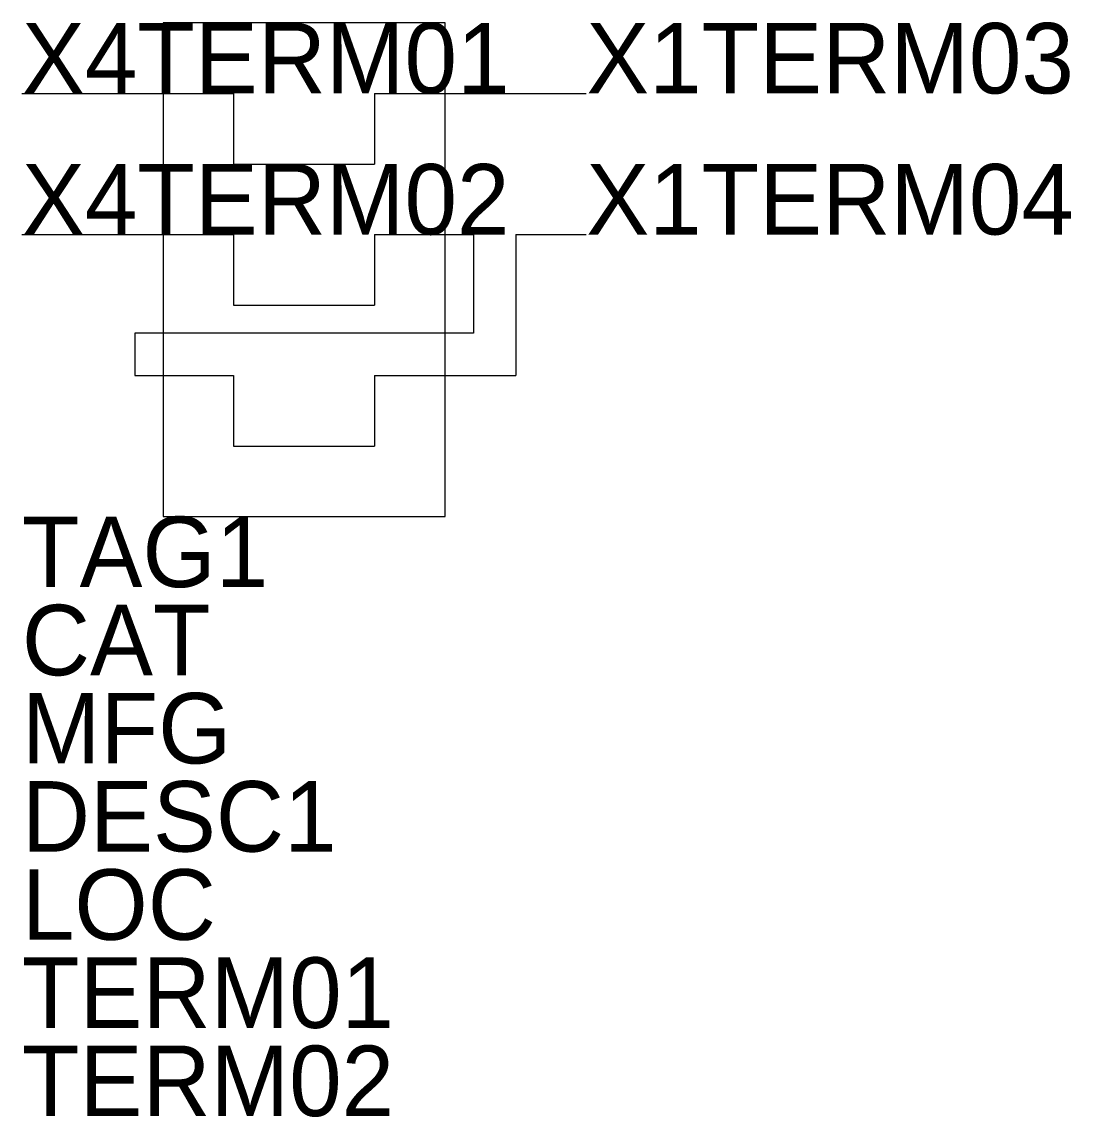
# Model space of a CAD drawing. Extents: x -0.5 to 1.36, y -1.5 to 0.44.
import ezdxf

# ---------------------------------------------------------------- set-up
doc = ezdxf.new("R2010")
doc.units = 0
doc.layers.get('0').update_dxf_attribs({"linetype": 'CONTINUOUS'})

msp = doc.modelspace()

# ---------------------------------------------------------------- linework, layer by layer
for p, q in [((-0.25, 0.4375), (-0.25, -0.4375)), ((0.25, 0.4375), (-0.25, 0.4375)), ((0.25, -0.4375), (0.25, 0.4375)), ((-0.5, 0.3125), (-0.125, 0.3125)), ((-0.125, 0.3125), (-0.125, 0.1875)), ((0.125, 0.3125), (0.5, 0.3125)), ((0.125, 0.3125), (0.125, 0.1875)), ((-0.125, 0.1875), (0.125, 0.1875)), ((-0.5, 0.0625), (-0.125, 0.0625)), ((-0.125, 0.0625), (-0.125, -0.0625)), ((0.125, 0.0625), (0.3, 0.0625)), ((0.125, 0.0625), (0.125, -0.0625)), ((0.3, 0.0625), (0.3, -0.1125)), ((0.375, 0.0625), (0.5, 0.0625)), ((0.375, 0.0625), (0.375, -0.1875)), ((-0.125, -0.0625), (0.125, -0.0625)), ((-0.3, -0.1125), (-0.3, -0.1875)), ((0.3, -0.1125), (-0.3, -0.1125)), ((-0.3, -0.1875), (-0.125, -0.1875)), ((-0.125, -0.1875), (-0.125, -0.3125)), ((0.125, -0.1875), (0.375, -0.1875)), ((0.125, -0.1875), (0.125, -0.3125)), ((-0.125, -0.3125), (0.125, -0.3125)), ((-0.25, -0.4375), (0.25, -0.4375))]:
    msp.add_line(p, q)

# ---------------------------------------------------------------- texts
at = {"flags": 1}
for tag, p in [('X4TERM01', (-0.5, 0.3125)), ('X1TERM03', (0.5, 0.3125)), ('X4TERM02', (-0.5, 0.0625)), ('X1TERM04', (0.5, 0.0625))]:
    msp.add_attdef(tag, p, '', height=0.125, dxfattribs=at)
for tag, p in [('TAG1', (-0.5, -0.5625)), ('CAT', (-0.5, -0.71875)), ('MFG', (-0.5, -0.875)), ('DESC1', (-0.5, -1.03125)), ('LOC', (-0.5, -1.1875)), ('TERM01', (-0.5, -1.34375)), ('TERM02', (-0.5, -1.5))]:
    msp.add_attdef(tag, p, '', height=0.125)

doc.saveas('drawing.dxf')
